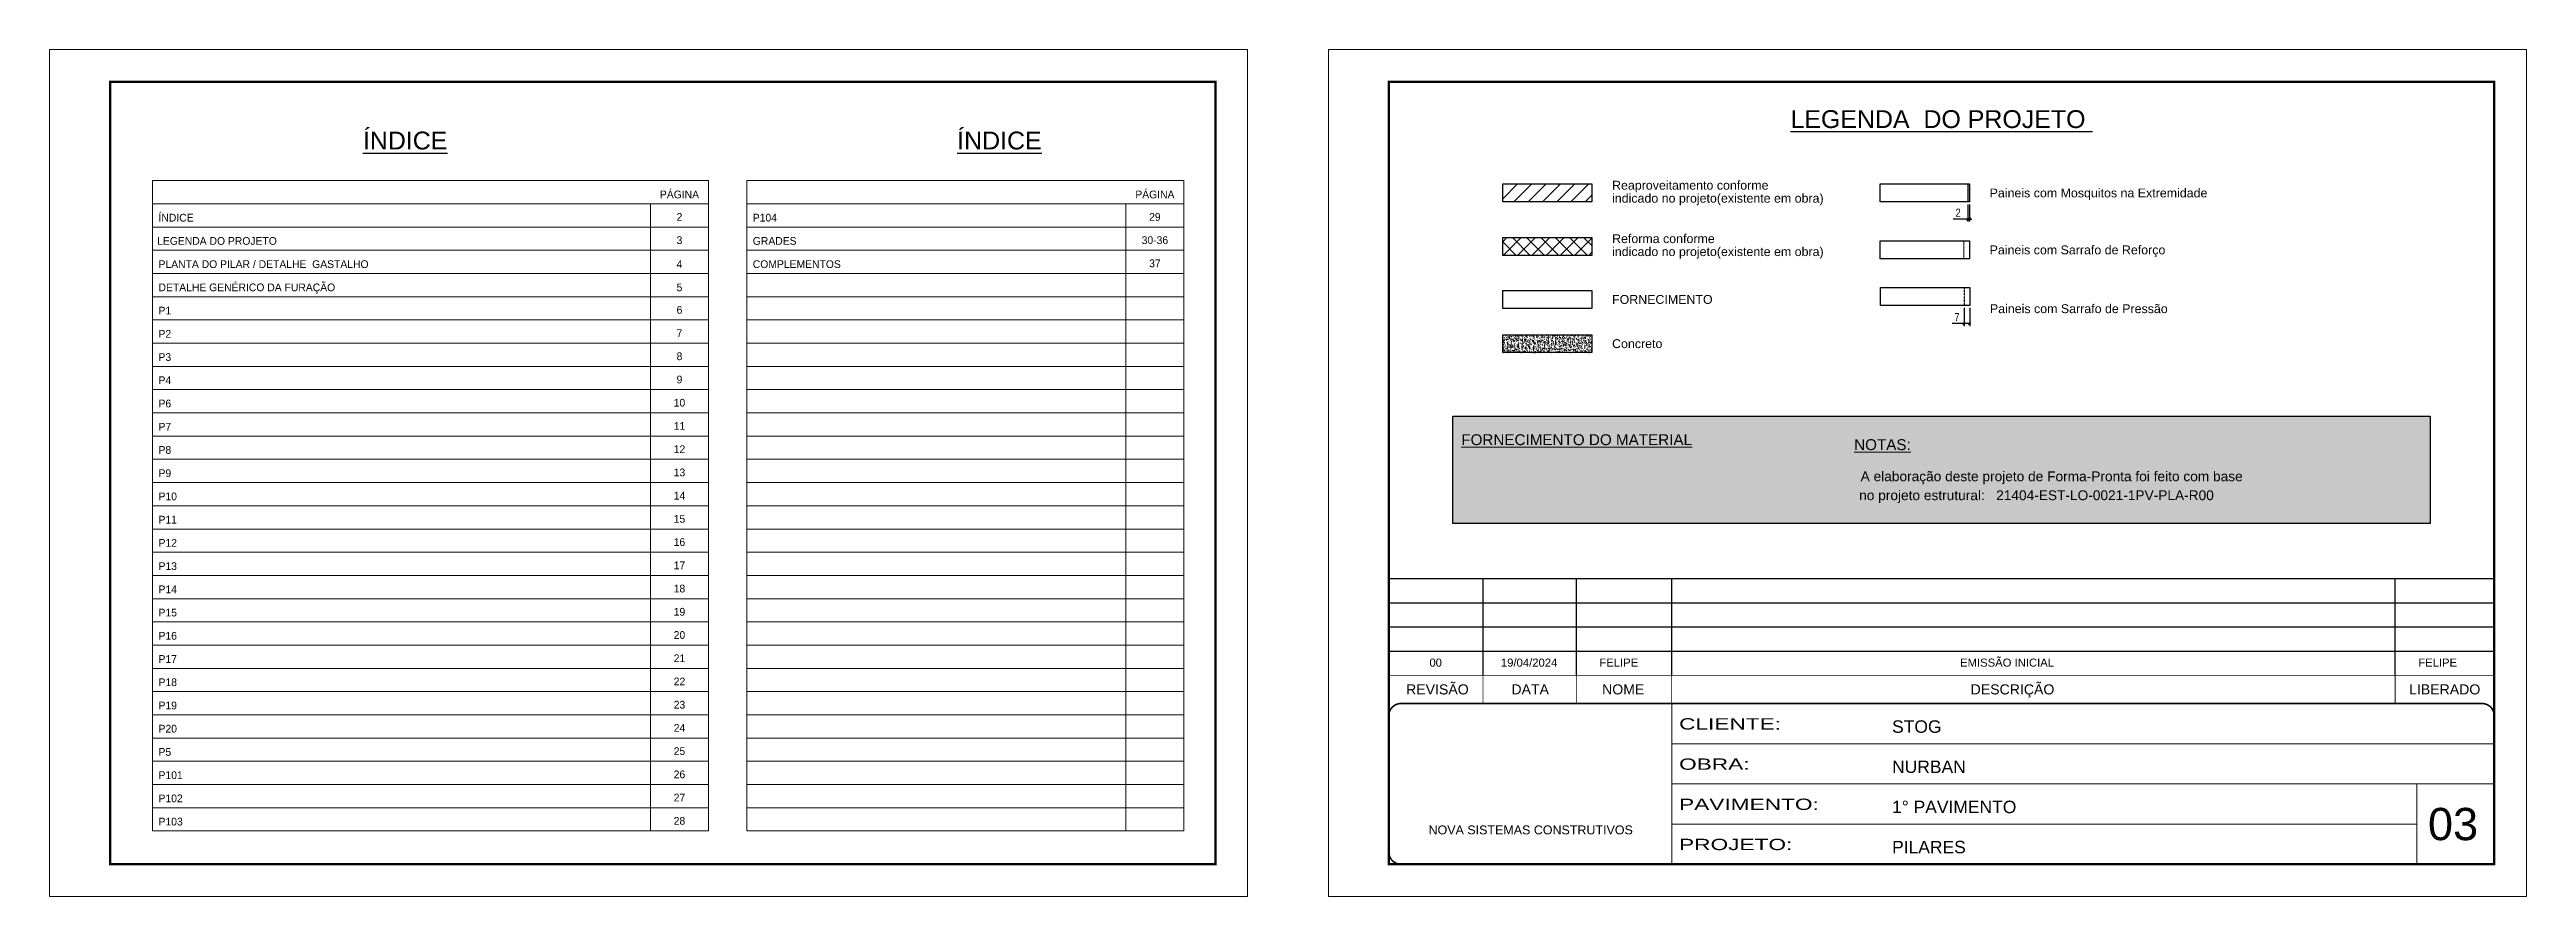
# Model space of a CAD drawing. Header units: millimetres. Extents: x 169816 to 178745, y 96537 to 113647.
# Drawn here: x 171415 to 174485, y 111469 to 112519 of the extents above; entities that cross this region are included whole.
import ezdxf
from ezdxf.enums import TextEntityAlignment as Align

# ---------------------------------------------------------------- set-up
doc = ezdxf.new("R2010")
doc.units = ezdxf.units.MM
for name, pattern in [('CONTINUO', [0]), ('DASHED', [0.75, 0.5, -0.25]), ('HIDDEN', [0.375, 0.25, -0.125])]:
    doc.linetypes.add(name, pattern=pattern)
for name, color, linetype, lineweight in [('CARIMBO', 255, 'Continuous', 9), ('Folhas', 255, 'Continuous', 9), ('Hachura', 251, 'Continuous', 9), ('SARRAFO DE PRESSAO', 251, 'DASHED', 9)]:
    doc.layers.add(name, color=color, linetype=linetype, lineweight=lineweight)
for name, color, linetype in [('COTA', 241, 'Continuous'), ('Cota Seção (2x)', 241, 'Continuous'), ('Painéis', 200, 'Continuous'), ('SARR_2.2x7', 40, 'Continuous')]:
    doc.layers.add(name, color=color, linetype=linetype)
doc.layers.add('Demarcação 2', color=7, linetype='Continuous', lineweight=9, true_color=0xe0e0e0)
doc.styles.add('ARIAL', font='arial.ttf')
doc.styles.add('COTA TECNICA-50', font='techl___.ttf', dxfattribs={"height": 10})
doc.styles.add('Tecnologia', font='')
doc.styles.get('Tecnologia').set_extended_font_data('Forgotten Futurist')
doc.dimstyles.new('COTA PAINEL-50', dxfattribs={"dimtxt": 10, "dimasz": 3, "dimexe": 3, "dimexo": 3, "dimgap": 3, "dimtad": 1, "dimdec": 1, "dimzin": 12, "dimdsep": 46, "dimtxsty": 'COTA TECNICA-50', "dimblk1": 'OBLIQUE', "dimblk2": 'OBLIQUE', "dimsah": 1, "dimcen": 0.9, "dimclrd": 4, "dimclre": 4, "dimclrt": 240, "dimadec": 1, "dimazin": 3, "dimtfac": 1, "dimtdec": 1, "dimtmove": 0, "dimatfit": 3, "dimfxl": 1, "dimtolj": 1, "dimtzin": 12, "dimarcsym": 0})

# ---------------------------------------------------------------- blocks, each defined once
blk = doc.blocks.new('_Oblique')
at = {"color": 0, "linetype": 'ByBlock', "lineweight": -2}
blk.add_line((-0.5, -0.5), (0.5, 0.5), dxfattribs=at)
blk = doc.blocks.new('*D34')
at = {"layer": 'Cota Seção (2x)', "color": 4, "lineweight": -2, "transparency": 16777216}
for p, q in [((173792.2, 112308.2), (173774, 112308.2)), ((173792.2, 112326.6), (173792.2, 112305.2)), ((173794.2, 112308.2), (173792.2, 112308.2)), ((173794.2, 112326.6), (173794.2, 112305.2)), ((173794.2, 112308.2), (173797.2, 112308.2))]:
    blk.add_line(p, q, dxfattribs=at)
at = {"layer": 'Defpoints', "color": 0, "transparency": 16777216}
for p in [(173792.2, 112329.6), (173792.2, 112308.2), (173794.2, 112329.6)]:
    blk.add_point(p, dxfattribs=at)
at = {"layer": 'Cota Seção (2x)', "color": 4, "lineweight": -2, "transparency": 16777216, "xscale": 3, "yscale": 3, "zscale": 3}
blk.add_blockref('_Oblique', (173792.2, 112308.2), dxfattribs=at)
at = {"layer": 'Cota Seção (2x)', "color": 4, "lineweight": -2, "transparency": 16777216, "xscale": 3, "yscale": 3, "zscale": 3, "rotation": 180}
blk.add_blockref('_Oblique', (173794.2, 112308.2), dxfattribs=at)
at = {"layer": 'Cota Seção (2x)', "color": 240, "transparency": 16777216, "insert": (173780.1, 112316.2), "char_height": 10, "attachment_point": 5, "style": 'COTA TECNICA-50'}
blk.add_mtext('\\A1;2', dxfattribs=at)
blk = doc.blocks.new('*D35')
at = {"layer": 'Cota Seção (2x)', "color": 4, "lineweight": -2, "transparency": 16777216}
for p, q in [((173787.5, 112178.7), (173772.8, 112178.7)), ((173787.5, 112198.2), (173787.5, 112175.7)), ((173794.5, 112178.7), (173787.5, 112178.7)), ((173794.5, 112198.2), (173794.5, 112175.7))]:
    blk.add_line(p, q, dxfattribs=at)
at = {"layer": 'Defpoints', "color": 0, "transparency": 16777216}
for p in [(173787.5, 112201.2), (173787.5, 112178.7), (173794.5, 112201.2)]:
    blk.add_point(p, dxfattribs=at)
at = {"layer": 'Cota Seção (2x)', "color": 4, "lineweight": -2, "transparency": 16777216, "xscale": 3, "yscale": 3, "zscale": 3, "rotation": 180}
blk.add_blockref('_Oblique', (173787.5, 112178.7), dxfattribs=at)
at = {"layer": 'Cota Seção (2x)', "color": 4, "lineweight": -2, "transparency": 16777216, "xscale": 3, "yscale": 3, "zscale": 3}
blk.add_blockref('_Oblique', (173794.5, 112178.7), dxfattribs=at)
at = {"layer": 'Cota Seção (2x)', "color": 240, "transparency": 16777216, "insert": (173778.7, 112186.8), "char_height": 10, "attachment_point": 5, "style": 'COTA TECNICA-50'}
blk.add_mtext('\\A1;7', dxfattribs=at)
blk = doc.blocks.new('9999999999')
at = {"color": 30, "linetype": 'CONTINUO'}
for p, q in [((98564.6, 34230.2), (98564.6, 34429.4)), ((98564.6, 34379.6), (99584, 34379.6)), ((98564.6, 34329.8), (99488, 34329.8)), ((99584, 34329.8), (99488, 34329.8)), ((99488, 34329.8), (99488, 34230.2)), ((98564.6, 34280), (99488, 34280))]:
    blk.add_line(p, q, dxfattribs=at)
at = {"color": 30, "linetype": 'CONTINUO', "const_width": 2}
blk.add_lwpolyline([(99584, 34230.2), (99584, 34414.4, 0.414214), (99569, 34429.4), (98229, 34429.4, 0.414214), (98214, 34414.4), (98214, 34245.2, 0.414214), (98229, 34230.2), (99584, 34230.2)], format="xyb", dxfattribs=at)
at = {"layer": 'Folhas'}
blk.add_lwpolyline([(98139, 34190.2), (99624, 34190.2), (99624, 35240.2), (98139, 35240.2)], close=True, dxfattribs=at)
at = {"layer": 'Folhas', "color": 30, "const_width": 3}
blk.add_lwpolyline([(98214, 34230.2), (99584, 34230.2), (99584, 35200.2), (98214, 35200.2)], close=True, dxfattribs=at)
at = {"color": 7, "linetype": 'Continuous', "ltscale": 5, "style": 'ARIAL'}
for s, height, p in [('STOG', 15.48, (98837.7, 34393.1)), ('NURBAN', 15.48, (98837.7, 34343.3)), ('1° PAVIMENTO', 15.483, (98837.7, 34293.5)), ('NOVA SISTEMAS CONSTRUTIVOS', 11.059, (98263.2, 34267.2)), ('PILARES', 15.48, (98837.7, 34243.7))]:
    blk.add_text(s, height=height, dxfattribs=at).set_placement(p)
at = {"layer": 'Folhas', "color": 7, "style": 'Tecnologia', "width": 1.5}
for s, p in [('CLIENTE:', (98573.7, 34397.2)), ('OBRA:', (98573.7, 34347.3)), ('PAVIMENTO:', (98573.7, 34297.5)), ('PROJETO:', (98573.7, 34247.7))]:
    blk.add_text(s, height=14, dxfattribs=at).set_placement(p)

msp = doc.modelspace()

# ---------------------------------------------------------------- hatches: boundary and pattern name
at = {"layer": 'COTA', "linetype": 'ByBlock'}
h = msp.add_hatch(dxfattribs=at)
h.set_pattern_fill('AR-CONC', color=256, scale=0.9, style=0)
h.set_pattern_definition([(50, (74860.541, 77278.3233), (6.45534164, -0.56476921), [0.675, -7.425]), (355, (74860.541, 77278.323), (-1.248762, 6.7697292), [0.54, -5.94]), (100.4514445, (74861.079, 77278.276), (5.20657962, 6.20495992), [0.57366173, -6.310279]), (46.1842, (74860.541, 77280.123), (9.605172, -1.4896735), [1.0125, -11.1375]), (96.635635, (74861.3415, 77279.999), (8.4119575, 8.7670674), [0.8604931, -9.4654238]), (351.184164, (74860.541, 77280.123), (8.4119575, 8.7670674), [0.81, -8.91]), (21, (74861.441, 77279.6733), (5.37216347, -3.62357002), [0.675, -7.425]), (326, (74861.441, 77279.673), (2.189838, 6.5263504), [0.54, -5.94]), (71.451445, (74861.889, 77279.3714), (7.5620014, 2.90278038), [0.5736617, -6.310279]), (37.5, (74860.541, 77278.3233), (0.1094387, 2.996044684), [0, -5.868, 0, -6.03, 0, -5.9625]), (7.5, (74860.541, 77278.3233), (2.36762584, 3.54970541), [0, -3.438, 0, -5.733, 0, -2.2725]), (327.5, (74858.534, 77278.3233), (4.804401926, -0.202993846), [0, -2.25, 0, -7.02, 0, -9.315]), (317.5, (74857.634, 77278.3233), (5.24867552, 0.90094484), [0, -2.925, 0, -4.662, 0, -6.615])])
h.paths.add_polyline_path([(173326.19, 112142.76), (173326.19, 112165.01), (173215.62, 112165.01), (173215.62, 112142.76)])
at = {"layer": 'Demarcação 2'}
h = msp.add_hatch(color=8, dxfattribs=at)
h.set_gradient(color1=(112, 112, 112), one_color=1, tint=1, name='SPHERICAL')
h.paths.add_polyline_path([(173153.95, 112063.94), (174365.21, 112063.94), (174365.21, 111930.92), (173153.95, 111930.92)])
at = {"layer": 'Hachura', "linetype": 'ByBlock'}
h = msp.add_hatch(dxfattribs=at)
h.set_pattern_fill('ANSI31', color=256, scale=100)
h.set_pattern_definition([(45, (56065.491, 77278.323), (-8.8388348, 8.8388348), [])])
h.paths.add_polyline_path([(173326.19, 112351.85), (173215.62, 112351.85), (173215.62, 112329.6), (173326.19, 112329.6)])
h = msp.add_hatch(dxfattribs=at)
h.set_pattern_fill('ANSI37', color=256, scale=100)
h.set_pattern_definition([(45, (56065.491, 77278.323), (-8.8388348, 8.8388348), []), (135, (56065.491, 77278.323), (-8.8388348, -8.8388348), [])])
h.paths.add_polyline_path([(173326.19, 112285.62), (173215.62, 112285.62), (173215.62, 112263.36), (173326.19, 112263.36)])

# ---------------------------------------------------------------- linework, layer by layer
at = {"color": 30}
for p, q in [((173074.52, 111862.77), (174444.52, 111862.77)), ((173191.28, 111742.77), (173191.28, 111862.77)), ((173306.94, 111742.77), (173306.94, 111862.77)), ((173425.1, 111742.77), (173425.1, 111862.77)), ((174321.86, 111742.77), (174321.86, 111862.77)), ((173074.52, 111832.77), (174444.52, 111832.77)), ((173074.52, 111802.77), (174444.52, 111802.77)), ((173074.52, 111772.77), (174444.52, 111772.77))]:
    msp.add_line(p, q, dxfattribs=at)
msp.add_lwpolyline([(173153.95, 112063.94), (174365.21, 112063.94), (174365.21, 111930.92), (173153.95, 111930.92)], close=True, dxfattribs=at)
at = {"color": 30, "const_width": 1}
for points in [[(173074.52, 111742.77), (174444.52, 111742.77)], [(173191.28, 111742.77), (173191.28, 111707.77)], [(173306.94, 111742.77), (173306.94, 111707.77)], [(173425.1, 111742.77), (173425.1, 111707.77)], [(174321.86, 111742.77), (174321.86, 111707.77)]]:
    msp.add_lwpolyline(points, dxfattribs=at)
at = {"layer": 'CARIMBO'}
for p, q in [((171542.11, 112356.04), (172231.19, 112356.04)), ((171542.11, 112356.04), (171542.11, 111549.74)), ((172231.19, 112356.04), (172231.19, 111549.74)), ((172278.67, 112356.04), (172820.46, 112356.04)), ((172278.67, 112356.04), (172278.67, 111549.74)), ((172820.46, 112356.04), (172820.46, 111549.74)), ((171542.11, 112327.24), (172231.19, 112327.24)), ((172159.37, 112327.24), (172159.37, 111549.74)), ((172278.67, 112327.24), (172820.46, 112327.24)), ((172748.64, 112327.24), (172748.64, 111549.74)), ((171542.11, 112298.45), (172231.19, 112298.45)), ((172278.67, 112298.45), (172820.46, 112298.45)), ((171542.11, 112269.65), (172231.19, 112269.65)), ((171542.11, 112240.85), (172231.19, 112240.85)), ((172278.67, 112269.65), (172820.46, 112269.65)), ((172278.67, 112240.85), (172820.46, 112240.85)), ((171542.11, 112212.06), (172231.19, 112212.06)), ((172278.67, 112212.06), (172820.46, 112212.06)), ((171542.11, 112183.26), (172231.19, 112183.26)), ((172278.67, 112183.26), (172820.46, 112183.26)), ((171542.11, 112154.46), (172231.19, 112154.46)), ((172278.67, 112154.46), (172820.46, 112154.46)), ((171542.11, 112125.67), (172231.19, 112125.67)), ((172278.67, 112125.67), (172820.46, 112125.67)), ((171542.11, 112096.87), (172231.19, 112096.87)), ((172278.67, 112096.87), (172820.46, 112096.87)), ((171542.11, 112068.08), (172231.19, 112068.08)), ((172278.67, 112068.08), (172820.46, 112068.08)), ((171542.11, 112039.28), (172231.19, 112039.28)), ((172278.67, 112039.28), (172820.46, 112039.28)), ((171542.11, 112010.48), (172231.19, 112010.48)), ((172278.67, 112010.48), (172820.46, 112010.48)), ((171542.11, 111981.69), (172231.19, 111981.69)), ((172278.67, 111981.69), (172820.46, 111981.69)), ((171542.11, 111952.89), (172231.19, 111952.89)), ((172278.67, 111952.89), (172820.46, 111952.89)), ((171542.11, 111924.1), (172231.19, 111924.1)), ((172278.67, 111924.1), (172820.46, 111924.1)), ((171542.11, 111895.3), (172231.19, 111895.3)), ((172278.67, 111895.3), (172820.46, 111895.3)), ((171542.11, 111866.5), (172231.19, 111866.5)), ((172278.67, 111866.5), (172820.46, 111866.5)), ((171542.11, 111837.71), (172231.19, 111837.71)), ((172278.67, 111837.71), (172820.46, 111837.71)), ((171542.11, 111808.91), (172231.19, 111808.91)), ((171542.11, 111780.11), (172231.19, 111780.11)), ((172278.67, 111808.91), (172820.46, 111808.91)), ((172278.67, 111780.11), (172820.46, 111780.11)), ((171542.11, 111751.32), (172231.19, 111751.32)), ((172278.67, 111751.32), (172820.46, 111751.32)), ((171542.11, 111722.52), (172231.19, 111722.52)), ((172278.67, 111722.52), (172820.46, 111722.52)), ((171542.11, 111693.73), (172231.19, 111693.73)), ((172278.67, 111693.73), (172820.46, 111693.73)), ((171542.11, 111664.93), (172231.19, 111664.93)), ((172278.67, 111664.93), (172820.46, 111664.93)), ((171542.11, 111636.13), (172231.19, 111636.13)), ((172278.67, 111636.13), (172820.46, 111636.13)), ((171542.11, 111607.34), (172231.19, 111607.34)), ((172278.67, 111607.34), (172820.46, 111607.34)), ((171542.11, 111578.54), (172231.19, 111578.54)), ((172278.67, 111578.54), (172820.46, 111578.54)), ((171542.11, 111549.74), (172231.19, 111549.74)), ((172278.67, 111549.74), (172820.46, 111549.74))]:
    msp.add_line(p, q, dxfattribs=at)
at = {"layer": 'COTA', "linetype": 'ByBlock'}
msp.add_lwpolyline([(173215.62, 112165.01), (173326.19, 112165.01), (173326.19, 112142.76), (173215.62, 112142.76)], close=True, dxfattribs=at)
at = {"layer": 'Folhas'}
msp.add_lwpolyline([(171414.52, 111468.53), (172899.52, 111468.53), (172899.52, 112518.53), (171414.52, 112518.53)], close=True, dxfattribs=at)
at = {"layer": 'Folhas', "color": 30, "const_width": 3}
msp.add_lwpolyline([(171489.52, 111508.53), (172859.52, 111508.53), (172859.52, 112478.53), (171489.52, 112478.53)], close=True, dxfattribs=at)
at = {"layer": 'Painéis'}
msp.add_line((173792.16, 112351.85), (173792.16, 112329.6), dxfattribs=at)
for points in [[(173215.62, 112351.85), (173326.19, 112351.85), (173326.19, 112329.6), (173215.62, 112329.6)], [(173683.59, 112351.85), (173794.16, 112351.85), (173794.16, 112329.6), (173683.59, 112329.6)], [(173215.62, 112285.62), (173326.19, 112285.62), (173326.19, 112263.36), (173215.62, 112263.36)], [(173683.59, 112281.25), (173794.16, 112281.25), (173794.16, 112259), (173683.59, 112259)], [(173215.62, 112219.81), (173326.19, 112219.81), (173326.19, 112197.56), (173215.62, 112197.56)], [(173683.95, 112223.42), (173794.52, 112223.42), (173794.52, 112201.17), (173683.95, 112201.17)]]:
    msp.add_lwpolyline(points, close=True, dxfattribs=at)
at = {"layer": 'SARR_2.2x7', "linetype": 'HIDDEN'}
msp.add_line((173787.52, 112223.42), (173787.52, 112201.17), dxfattribs=at)
at = {"layer": 'SARRAFO DE PRESSAO'}
for p, q in [((173787.16, 112281.25), (173790.66, 112281.25)), ((173787.16, 112281.25), (173787.16, 112259)), ((173794.16, 112281.25), (173790.66, 112281.25)), ((173794.16, 112281.25), (173794.16, 112259)), ((173787.16, 112259), (173790.66, 112259)), ((173794.16, 112259), (173790.66, 112259))]:
    msp.add_line(p, q, dxfattribs=at)

# ---------------------------------------------------------------- block references
at = {"layer": 'SARRAFO DE PRESSAO', "color": 6, "linetype": 'ByBlock'}
msp.add_blockref('9999999999', (74860.54, 77278.32), dxfattribs=at)

# ---------------------------------------------------------------- texts
at = {"color": 0, "linetype": 'Continuous', "ltscale": 5, "style": 'ARIAL'}
for s, height, p in [('%%ULEGENDA  DO PROJETO ', 22.1184, (173759.43, 112421.21)), ('%%UÍNDICE', 22.118, (171855.29, 112394.65)), ('%%UÍNDICE', 22.118, (172591.85, 112394.65))]:
    msp.add_text(s, height=height, dxfattribs=at).set_placement(p, align=Align.CENTER)
at = {"style": 'ARIAL'}
for s, p in [('REVISÃO', (173134.7, 111725.27)), ('DATA', (173249.68, 111725.27)), ('NOME', (173365.04, 111725.27)), ('DESCRIÇÃO', (173847.49, 111725.27)), ('LIBERADO', (174383.16, 111725.27))]:
    msp.add_text(s, height=12.5, dxfattribs=at).set_placement(p, align=Align.MIDDLE_CENTER)
at = {"layer": 'CARIMBO', "style": 'Tecnologia'}
for s, height, p in [('PÁGINA', 9.599, (172195.28, 112334.05)), ('PÁGINA', 9.599, (172784.55, 112334.05)), ('2', 9.6, (172195.28, 112306.22)), ('29', 9.599, (172784.55, 112306.22)), ('3', 9.6, (172195.28, 112277.42)), ('30-36', 9.599, (172784.55, 112277.42)), ('4', 9.6, (172195.28, 112247.66)), ('37', 9.599, (172784.55, 112248.63)), ('5', 9.6, (172195.28, 112218.86)), ('6', 9.6, (172195.28, 112191.03)), ('7', 9.6, (172195.28, 112162.24)), ('8', 9.6, (172195.28, 112133.44)), ('9', 9.6, (172195.28, 112104.65)), ('10', 9.599, (172195.28, 112075.85)), ('11', 9.599, (172195.28, 112047.05)), ('12', 9.599, (172195.28, 112018.26)), ('13', 9.599, (172195.28, 111989.46)), ('14', 9.599, (172195.28, 111960.66)), ('15', 9.599, (172195.28, 111931.87)), ('16', 9.599, (172195.28, 111903.07)), ('17', 9.599, (172195.28, 111874.28)), ('18', 9.599, (172195.28, 111845.48)), ('19', 9.599, (172195.28, 111816.68)), ('20', 9.599, (172195.28, 111787.89)), ('21', 9.599, (172195.28, 111759.09)), ('22', 9.599, (172195.28, 111730.29)), ('23', 9.599, (172195.28, 111701.5)), ('24', 9.599, (172195.28, 111672.7)), ('25', 9.599, (172195.28, 111643.91)), ('26', 9.599, (172195.28, 111615.11)), ('27', 9.599, (172195.28, 111586.31)), ('28', 9.599, (172195.28, 111557.52))]:
    msp.add_text(s, height=height, dxfattribs=at).set_placement(p, align=Align.CENTER)
at = {"layer": 'CARIMBO', "style": 'ARIAL'}
for s, p in [('indicado no projeto(existente em obra)', (173351.19, 112334.21)), ('Reaproveitamento conforme ', (173351.19, 112350.3)), ('Paineis com Mosquitos na Extremidade', (173819.16, 112340.72)), ('indicado no projeto(existente em obra)', (173351.19, 112267.98)), ('Reforma conforme ', (173351.19, 112284.07)), ('Paineis com Sarrafo de Reforço', (173819.16, 112270.12)), ('FORNECIMENTO', (173351.19, 112208.69)), ('Paineis com Sarrafo de Pressão', (173819.52, 112197.23)), ('Concreto', (173351.19, 112153.88))]:
    msp.add_text(s, height=11, dxfattribs=at).set_placement(p, align=Align.MIDDLE_LEFT)
at = {"layer": 'CARIMBO'}
for s, height, style, p in [('ÍNDICE', 9.599, 'Tecnologia', (171549.6, 112305.25)), ('P104', 9.599, 'Tecnologia', (172286.17, 112305.25)), ('LEGENDA DO PROJETO', 9.5987, 'Tecnologia', (171547.9, 112276.46)), ('GRADES', 9.599, 'Tecnologia', (172286.17, 112276.46)), ('PLANTA DO PILAR / DETALHE  GASTALHO ', 9.5987, 'Tecnologia', (171549.6, 112247.66)), ('COMPLEMENTOS', 9.5987, 'Tecnologia', (172286.17, 112247.66)), ('DETALHE GENÉRICO DA FURAÇÃO', 9.5987, 'Tecnologia', (171549.6, 112218.86)), ('P1', 9.599, 'Tecnologia', (171549.6, 112190.07)), ('P2', 9.599, 'Tecnologia', (171549.6, 112161.27)), ('P3', 9.599, 'Tecnologia', (171549.6, 112132.48)), ('P4', 9.599, 'Tecnologia', (171549.6, 112103.68)), ('P6', 9.599, 'Tecnologia', (171549.6, 112074.88)), ('P7', 9.599, 'Tecnologia', (171549.6, 112046.09)), ('P8', 9.599, 'Tecnologia', (171549.6, 112017.29)), ('P9', 9.599, 'Tecnologia', (171549.6, 111988.49)), ('P10', 9.599, 'Tecnologia', (171549.6, 111959.7)), ('P11', 9.599, 'Tecnologia', (171549.6, 111930.9)), ('P12', 9.599, 'Tecnologia', (171549.6, 111902.11)), ('P13', 9.599, 'Tecnologia', (171549.6, 111873.31)), ('P14', 9.599, 'Tecnologia', (171549.6, 111844.51)), ('P15', 9.599, 'Tecnologia', (171549.6, 111815.72)), ('P16', 9.599, 'Tecnologia', (171549.6, 111786.92)), ('P17', 9.599, 'Tecnologia', (171549.6, 111758.12)), ('00', 10, 'ARIAL', (173124.79, 111753.45)), ('19/04/2024', 10, 'ARIAL', (173213.43, 111753.45)), ('FELIPE', 10, 'ARIAL', (173335.47, 111753.45)), ('EMISSÃO INICIAL', 10, 'ARIAL', (173782.52, 111753.45)), ('FELIPE', 10, 'ARIAL', (174350.39, 111753.45)), ('P18', 9.599, 'Tecnologia', (171549.6, 111729.33)), ('P19', 9.599, 'Tecnologia', (171549.6, 111700.53)), ('P20', 9.599, 'Tecnologia', (171549.6, 111671.74)), ('P5', 9.599, 'Tecnologia', (171549.6, 111642.94)), ('P101', 9.599, 'Tecnologia', (171549.6, 111614.14)), ('P102', 9.599, 'Tecnologia', (171549.6, 111585.35)), ('P103', 9.599, 'Tecnologia', (171549.6, 111556.55))]:
    msp.add_text(s, height=height, dxfattribs=dict(at, style=style)).set_placement(p)
at = {"layer": 'CARIMBO', "color": 5, "style": 'ARIAL'}
for s, height, p in [('%%UFORNECIMENTO DO MATERIAL', 13.5, (173164.29, 112028.06)), ('%%UNOTAS:', 13.5, (173651.19, 112021.95)), ('  A elaboração deste projeto de Forma-Pronta foi feito com base', 12.15, (173649.84, 111983.34)), ('  no projeto estrutural:', 12.15, (173648.02, 111959.86))]:
    msp.add_text(s, height=height, dxfattribs=at).set_placement(p)
at = {"layer": 'CARIMBO', "color": 1, "style": 'ARIAL'}
msp.add_text('21404-EST-LO-0021-1PV-PLA-R00', height=12.15, dxfattribs=at).set_placement((173827.24, 111959.86))
at = {"layer": 'CARIMBO', "color": 7, "style": 'ARIAL'}
msp.add_text('03', height=40, dxfattribs=at).set_placement((174362.43, 111538.33))

# ---------------------------------------------------------------- dimensions: what is measured, and where the dimension line sits
at = {"layer": 'Cota Seção (2x)', "color": 241}
for base, p1, p2, picture, middle in [((173792.16, 112308.18), (173794.16, 112329.6), (173792.16, 112329.6), '*D34', (173780.1, 112316.18)), ((173787.52, 112178.69), (173794.52, 112201.17), (173787.52, 112201.17), '*D35', (173778.66, 112186.76))]:
    dim = msp.add_linear_dim(base=base, p1=p1, p2=p2, dimstyle='COTA PAINEL-50', dxfattribs=at)
    dim.commit()
    dim.dimension.update_dxf_attribs({"geometry": picture, "text_midpoint": middle})

doc.saveas('drawing.dxf')
